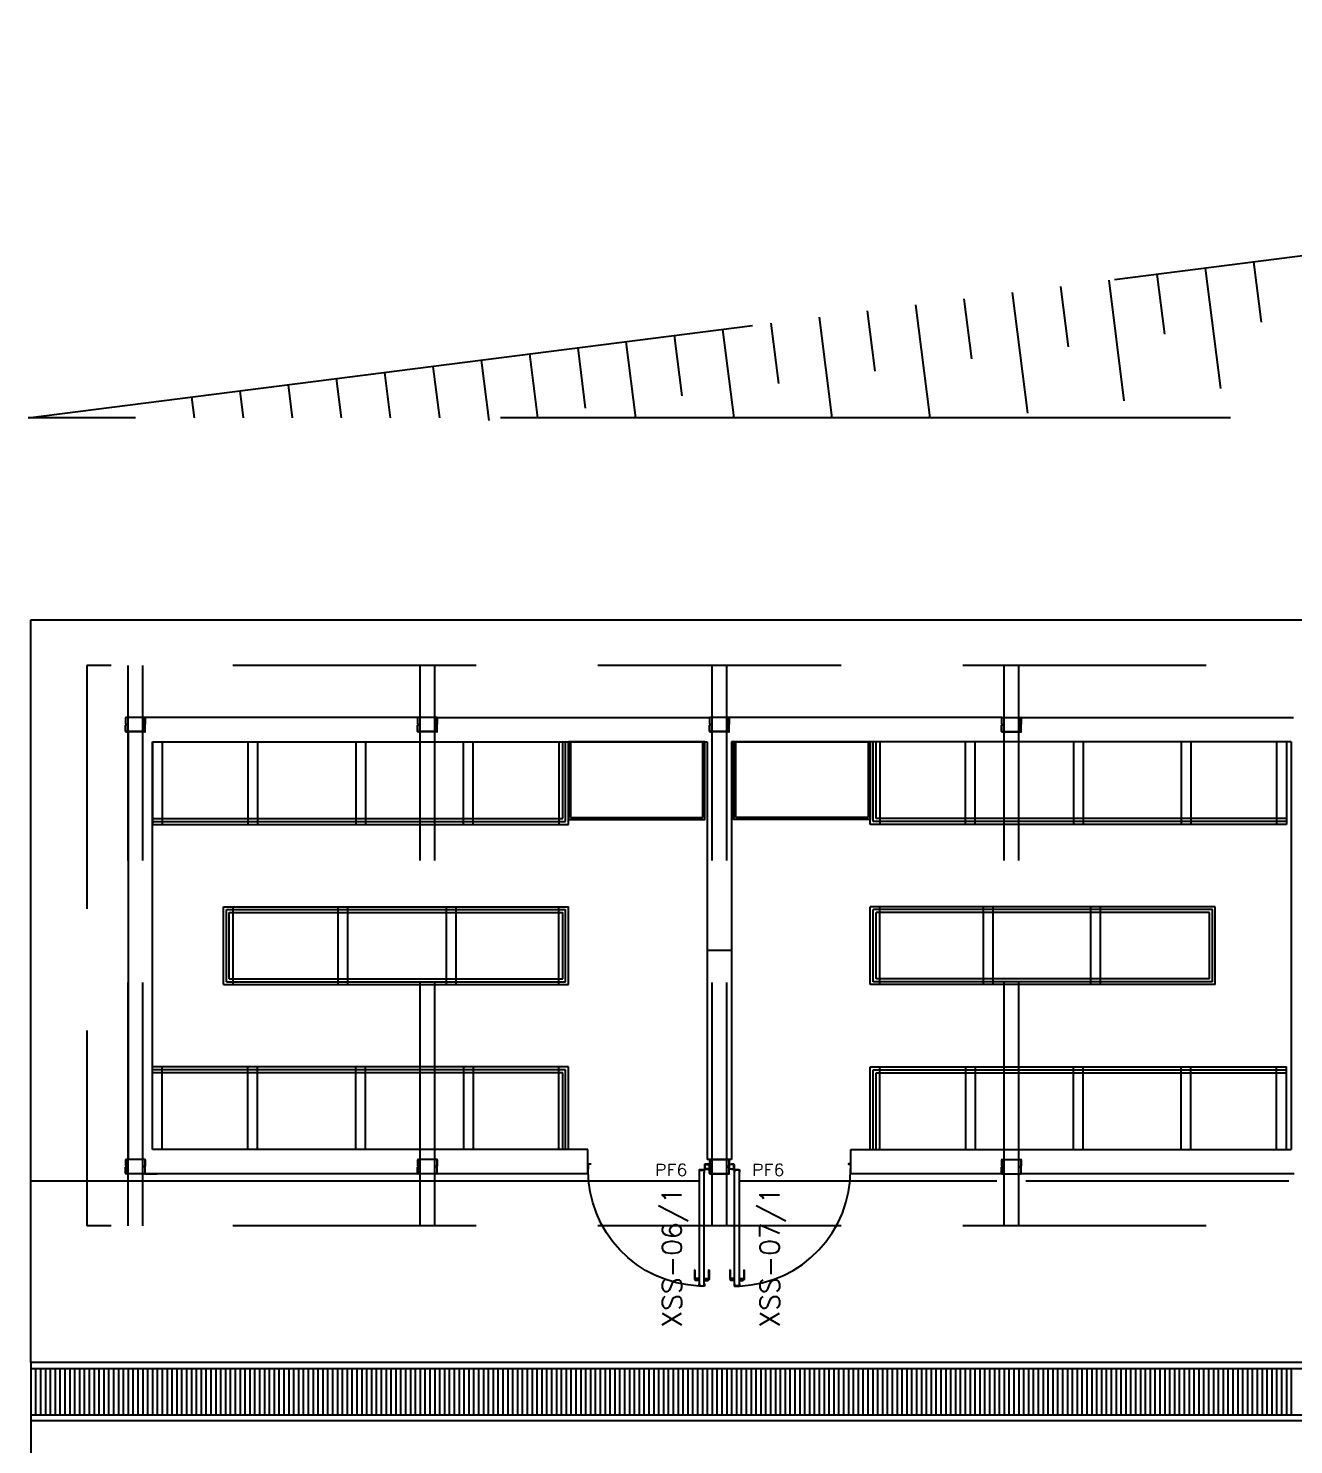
# Model space of a CAD drawing. Header units: millimetres. Extents: x 2046 to 2564, y 885 to 1120.
# Drawn here: x 2179.74 to 2192.74, y 980.52 to 995.07 of the extents above; entities that cross this region are included whole.
import ezdxf

# ---------------------------------------------------------------- set-up
doc = ezdxf.new("R2010")
doc.units = ezdxf.units.MM
doc.header["$LTSCALE"] = 10
doc.linetypes.add('DASHED2', pattern=[0.375, 0.25, -0.125])
doc.linetypes.add('HIDDEN', pattern=[0.375, 0.25, -0.125])
for name, color, linetype in [('AR-ALV', 2, 'Continuous'), ('AR-BANCADAS', 1, 'Continuous'), ('AR-CALÇADA', 1, 'Continuous'), ('AR-PIS', 1, 'Continuous'), ('AR-PISO', 1, 'Continuous'), ('AR-PORTA', 1, 'Continuous'), ('AR-PROJ', 1, 'HIDDEN'), ('BC- VISTA', 1, 'Continuous'), ('DET-ESQ-PROJ', 1, 'DASHED2'), ('DET-PERFIL C-C', 1, 'Continuous'), ('DET-PERFIL CADEIRA-C', 2, 'Continuous'), ('ENDEREÇO', 2, 'Continuous'), ('maçaneta', 1, 'Continuous'), ('mov', 1, 'Continuous'), ('PM-TXT', 2, 'Continuous'), ('porta-c', 1, 'Continuous')]:
    doc.layers.add(name, color=color, linetype=linetype)
doc.styles.add('S12', font='simplex.shx', dxfattribs={"width": 1.1, "height": 0.12})
doc.styles.add('UNB1-100', font='simplex.shx', dxfattribs={"height": 0.2})

# ---------------------------------------------------------------- blocks, each defined once
blk = doc.blocks.new('TALUDE')
at = {"layer": 'AR-PROJ', "ltscale": 3}
for p, q in [((-180.754, 13.924), (-149.318, 17.924)), ((-157.153, 13.924), (-180.754, 13.924))]:
    blk.add_line(p, q, dxfattribs=at)
at = {"layer": 'AR-PROJ'}
for p, q in [((-168.662, 15.462), (-168.505, 14.225)), ((-168.166, 15.525), (-168.088, 14.907)), ((-169.654, 15.336), (-169.497, 14.099)), ((-169.158, 15.399), (-169.08, 14.781)), ((-171.142, 15.147), (-171.064, 14.528)), ((-170.646, 15.21), (-170.489, 13.972)), ((-170.15, 15.273), (-170.072, 14.654)), ((-172.134, 15.021), (-172.056, 14.402)), ((-171.638, 15.084), (-171.491, 13.924)), ((-173.126, 14.894), (-173.048, 14.276)), ((-172.63, 14.957), (-172.499, 13.924)), ((-174.614, 14.705), (-174.515, 13.924)), ((-174.118, 14.768), (-174.04, 14.149)), ((-174.118, 14.768), (-174.04, 14.149)), ((-173.622, 14.831), (-173.507, 13.924)), ((-175.606, 14.579), (-175.523, 13.924)), ((-175.11, 14.642), (-175.032, 14.023)), ((-176.598, 14.452), (-176.531, 13.924)), ((-176.102, 14.516), (-176.024, 13.897)), ((-178.086, 14.263), (-178.043, 13.924)), ((-177.59, 14.326), (-177.539, 13.924)), ((-177.094, 14.389), (-177.035, 13.924)), ((-179.078, 14.137), (-179.051, 13.924)), ((-179.078, 14.137), (-179.051, 13.924)), ((-178.582, 14.2), (-178.547, 13.924))]:
    blk.add_line(p, q, dxfattribs=at)
blk = doc.blocks.new('BCP02')
at = {"layer": 'BC- VISTA'}
for p, q in [((0, -0.02), (0.78, -0.02)), ((0.78, -0.02), (0.78, -1.38)), ((0.78, -1.38), (0, -1.38))]:
    blk.add_line(p, q, dxfattribs=at)
blk.add_lwpolyline([(0.8, 0), (0.8, -1.4), (0, -1.4), (0, 0)], close=True, dxfattribs=at)
blk = doc.blocks.new('PF6-P')
at = {"layer": 'DET-PERFIL C-C'}
for p, q in [((0.052, 0.023), (0.05, 0.023)), ((0.05, 0.023), (0.05, -0.027)), ((0.052, 0.023), (0.052, -0.027)), ((0.104, -0.033), (0.051, -0.033)), ((0.054, -0.031), (0.104, -0.031)), ((0.104, -0.031), (0.104, -0.033))]:
    blk.add_line(p, q, dxfattribs=at)
for points in [[(0.002, 0.025), (0.039, 0.025), (0.039, 0.023), (0.004, 0.023, 0.414214), (0.002, 0.021), (0.002, -0.021, 0.414214), (0.004, -0.023), (0.039, -0.023), (0.039, -0.025), (0.002, -0.025, -0.414214), (0, -0.023), (0, 0.023, -0.414214)], [(0.048, 0.027), (0.025, 0.027), (0.025, 0.025), (0.046, 0.025, -0.414214), (0.048, 0.023), (0.048, -0.023, -0.414214), (0.046, -0.025), (0.025, -0.025), (0.025, -0.027), (0.048, -0.027, 0.414214), (0.05, -0.025), (0.05, 0.025, 0.414214)], [(1.248, 0.025), (1.248, -0.021), (1.25, -0.021), (1.25, 0.027, 0.414214), (1.248, 0.029), (1.225, 0.029), (1.225, 0.027), (1.246, 0.027, -0.414214)], [(0.108, -0.035), (0.108, -0.058), (0.106, -0.058), (0.106, -0.037, 0.414214), (0.104, -0.035), (0.058, -0.035, 0.414214), (0.056, -0.037), (0.056, -0.058), (0.054, -0.058), (0.054, -0.035, -0.414214), (0.056, -0.033), (0.106, -0.033, -0.414214)]]:
    blk.add_lwpolyline(points, format="xyb", close=True, dxfattribs=at)
at = {"layer": 'DET-PERFIL C-C', "color": 1}
blk.add_lwpolyline([(0.108, -1.225), (0.108, -1.202), (0.106, -1.202), (0.106, -1.223, -0.414214), (0.104, -1.225), (0.058, -1.225, -0.414214), (0.056, -1.223), (0.056, -1.202), (0.054, -1.202), (0.054, -1.225, 0.414214), (0.056, -1.227), (0.106, -1.227, 0.414214)], format="xyb", close=True, dxfattribs=at)
at = {"layer": 'DET-PERFIL C-C'}
blk.add_circle((0.051, -0.03), 0.00134, dxfattribs=at)
blk.add_arc((0.051, -0.03), 0.00285, 340.8217, 275.6301, dxfattribs=at)
at = {"layer": 'maçaneta'}
for p, q in [((0.006, -1.06), (0.006, -1.16)), ((0.011, -1.06), (0.006, -1.06)), ((0.011, -1.16), (0.006, -1.16)), ((0.006, -1.16), (0.016, -1.17)), ((0.011, -1.06), (0.011, -1.16)), ((0.056, -1.15), (0.011, -1.15)), ((0.106, -1.15), (0.151, -1.15)), ((0.156, -1.16), (0.146, -1.17)), ((0.151, -1.06), (0.151, -1.16)), ((0.151, -1.06), (0.156, -1.06)), ((0.151, -1.16), (0.156, -1.16)), ((0.156, -1.06), (0.156, -1.16)), ((0.056, -1.17), (0.016, -1.17)), ((0.106, -1.17), (0.146, -1.17))]:
    blk.add_line(p, q, dxfattribs=at)
at = {"layer": 'mov'}
blk.add_arc((0.058, -0.037), 1.19, 272.3162, 0.7471, dxfattribs=at)
at = {"layer": 'porta-c'}
for p, q in [((0.056, -1.223), (0.056, -0.058)), ((0.106, -1.223), (0.106, -0.058))]:
    blk.add_line(p, q, dxfattribs=at)
at = {"layer": 'PM-TXT', "style": 'S12', "width": 1.1}
blk.add_attdef('PF', (0.235, -0.093), '', height=0.12, dxfattribs=at)
at = {"layer": 'PM-TXT', "style": 'S12', "width": 1.1, "flags": 1}
for tag, p in [('LARGURA', (0.235, -0.293)), ('ALVENARIA', (0.235, -0.493)), ('VISOR', (0.235, -0.693)), ('FERRAGEM', (0.235, -0.893))]:
    blk.add_attdef(tag, p, '', height=0.12, dxfattribs=at)

msp = doc.modelspace()

# ---------------------------------------------------------------- linework, layer by layer
at = {"layer": 'AR-ALV'}
for p, q in [((2183.736, 987.992), (2180.936, 987.992)), ((2183.936, 987.992), (2186.736, 987.992)), ((2189.736, 987.992), (2186.936, 987.992)), ((2189.936, 987.992), (2192.736, 987.992)), ((2180.761, 987.842), (2180.761, 983.452)), ((2181.011, 987.742), (2186.711, 987.742)), ((2181.011, 983.552), (2181.011, 987.742)), ((2186.711, 987.742), (2186.711, 983.452)), ((2192.711, 987.742), (2186.961, 987.742)), ((2186.961, 987.742), (2186.961, 983.452)), ((2192.711, 987.742), (2192.711, 983.552)), ((2185.486, 983.552), (2181.011, 983.552)), ((2185.486, 983.302), (2185.486, 983.552)), ((2188.186, 983.552), (2192.711, 983.552)), ((2188.186, 983.302), (2188.186, 983.552)), ((2186.741, 983.452), (2186.711, 983.452)), ((2186.961, 983.452), (2186.932, 983.452)), ((2185.486, 983.302), (2180.932, 983.302)), ((2180.932, 983.302), (2181.061, 983.302)), ((2189.741, 983.302), (2188.186, 983.302)), ((2192.741, 983.302), (2189.932, 983.302))]:
    msp.add_line(p, q, dxfattribs=at)
at = {"layer": 'AR-BANCADAS'}
for p, q in [((2185.226, 986.952), (2185.226, 987.742)), ((2185.256, 986.922), (2185.256, 987.742)), ((2185.286, 986.892), (2185.286, 987.742)), ((2188.386, 986.892), (2188.386, 987.742)), ((2188.416, 986.922), (2188.416, 987.742)), ((2188.446, 986.952), (2188.446, 987.742)), ((2181.011, 986.952), (2185.226, 986.952)), ((2181.011, 986.922), (2185.256, 986.922)), ((2181.011, 986.892), (2185.286, 986.892)), ((2192.661, 986.892), (2188.386, 986.892)), ((2192.661, 986.922), (2188.416, 986.922)), ((2192.661, 986.952), (2188.446, 986.952)), ((2181.741, 986.047), (2185.286, 986.047)), ((2181.741, 985.247), (2181.741, 986.047)), ((2185.286, 985.247), (2185.286, 986.047)), ((2191.931, 986.047), (2188.386, 986.047)), ((2188.386, 985.247), (2188.386, 986.047)), ((2191.931, 985.247), (2191.931, 986.047)), ((2181.771, 986.017), (2185.256, 986.017)), ((2181.771, 985.277), (2181.771, 986.017)), ((2181.801, 985.987), (2185.226, 985.987)), ((2181.801, 985.307), (2181.801, 985.987)), ((2185.226, 985.307), (2185.226, 985.987)), ((2185.256, 985.277), (2185.256, 986.017)), ((2191.901, 986.017), (2188.416, 986.017)), ((2188.416, 985.277), (2188.416, 986.017)), ((2191.871, 985.987), (2188.446, 985.987)), ((2188.446, 985.307), (2188.446, 985.987)), ((2191.871, 985.307), (2191.871, 985.987)), ((2191.901, 985.277), (2191.901, 986.017)), ((2181.801, 985.307), (2185.226, 985.307)), ((2191.871, 985.307), (2188.446, 985.307)), ((2181.741, 985.247), (2185.286, 985.247)), ((2181.771, 985.277), (2185.256, 985.277)), ((2191.931, 985.247), (2188.386, 985.247)), ((2191.901, 985.277), (2188.416, 985.277)), ((2185.286, 984.402), (2181.011, 984.402)), ((2185.256, 984.372), (2181.011, 984.372)), ((2185.226, 984.342), (2181.011, 984.342)), ((2185.226, 983.552), (2185.226, 984.342)), ((2185.256, 983.552), (2185.256, 984.372)), ((2185.286, 983.552), (2185.286, 984.402)), ((2188.386, 984.402), (2192.661, 984.402)), ((2188.386, 983.552), (2188.386, 984.402)), ((2188.416, 984.372), (2192.661, 984.372)), ((2188.416, 983.552), (2188.416, 984.372)), ((2188.446, 984.342), (2192.661, 984.342)), ((2188.446, 983.552), (2188.446, 984.342))]:
    msp.add_line(p, q, dxfattribs=at)
at = {"layer": 'AR-CALÇADA'}
msp.add_line((2179.761, 981.162), (2179.761, 976.493), dxfattribs=at)
at = {"layer": 'AR-PIS', "linetype": 'Continuous'}
for p, q in [((2179.811, 981.305), (2179.811, 980.829)), ((2179.861, 981.305), (2179.861, 980.829)), ((2179.911, 981.305), (2179.911, 980.829)), ((2179.961, 981.305), (2179.961, 980.829)), ((2180.011, 981.305), (2180.011, 980.829)), ((2180.061, 981.305), (2180.061, 980.829)), ((2180.111, 981.305), (2180.111, 980.829)), ((2180.161, 981.305), (2180.161, 980.829)), ((2180.211, 981.305), (2180.211, 980.829)), ((2180.261, 981.305), (2180.261, 980.829)), ((2180.311, 981.305), (2180.311, 980.829)), ((2180.361, 981.305), (2180.361, 980.829)), ((2180.411, 981.305), (2180.411, 980.829)), ((2180.461, 981.305), (2180.461, 980.829)), ((2180.511, 981.305), (2180.511, 980.829)), ((2180.561, 981.305), (2180.561, 980.829)), ((2180.611, 981.305), (2180.611, 980.829)), ((2180.661, 981.305), (2180.661, 980.829)), ((2180.711, 981.305), (2180.711, 980.829)), ((2180.761, 981.305), (2180.761, 980.829)), ((2180.811, 981.305), (2180.811, 980.829)), ((2180.861, 981.305), (2180.861, 980.829)), ((2180.911, 981.305), (2180.911, 980.829)), ((2180.961, 981.305), (2180.961, 980.829)), ((2181.011, 981.305), (2181.011, 980.829)), ((2181.061, 981.305), (2181.061, 980.829)), ((2181.111, 981.305), (2181.111, 980.829)), ((2181.161, 981.305), (2181.161, 980.829)), ((2181.211, 981.305), (2181.211, 980.829)), ((2181.261, 981.305), (2181.261, 980.829)), ((2181.311, 981.305), (2181.311, 980.829)), ((2181.361, 981.305), (2181.361, 980.829)), ((2181.411, 981.305), (2181.411, 980.829)), ((2181.461, 981.305), (2181.461, 980.829)), ((2181.511, 981.305), (2181.511, 980.829)), ((2181.561, 981.305), (2181.561, 980.829)), ((2181.611, 981.305), (2181.611, 980.829)), ((2181.661, 981.305), (2181.661, 980.829)), ((2181.711, 981.305), (2181.711, 980.829)), ((2181.761, 981.305), (2181.761, 980.829)), ((2181.811, 981.305), (2181.811, 980.829)), ((2181.861, 981.305), (2181.861, 980.829)), ((2181.911, 981.305), (2181.911, 980.829)), ((2181.961, 981.305), (2181.961, 980.829)), ((2182.011, 981.305), (2182.011, 980.829)), ((2182.061, 981.305), (2182.061, 980.829)), ((2182.111, 981.305), (2182.111, 980.829)), ((2182.161, 981.305), (2182.161, 980.829)), ((2182.211, 981.305), (2182.211, 980.829)), ((2182.261, 981.305), (2182.261, 980.829)), ((2182.311, 981.305), (2182.311, 980.829)), ((2182.311, 981.305), (2182.311, 980.829)), ((2182.361, 981.305), (2182.361, 980.829)), ((2182.411, 981.305), (2182.411, 980.829)), ((2182.461, 981.305), (2182.461, 980.829)), ((2182.511, 981.305), (2182.511, 980.829)), ((2182.561, 981.305), (2182.561, 980.829)), ((2182.611, 981.305), (2182.611, 980.829)), ((2182.661, 981.305), (2182.661, 980.829)), ((2182.711, 981.305), (2182.711, 980.829)), ((2182.761, 981.305), (2182.761, 980.829)), ((2182.811, 981.305), (2182.811, 980.829)), ((2182.861, 981.305), (2182.861, 980.829)), ((2182.911, 981.305), (2182.911, 980.829)), ((2182.961, 981.305), (2182.961, 980.829)), ((2183.011, 981.305), (2183.011, 980.829)), ((2183.061, 981.305), (2183.061, 980.829)), ((2183.111, 981.305), (2183.111, 980.829)), ((2183.161, 981.305), (2183.161, 980.829)), ((2183.211, 981.305), (2183.211, 980.829)), ((2183.261, 981.305), (2183.261, 980.829)), ((2183.311, 981.305), (2183.311, 980.829)), ((2183.361, 981.305), (2183.361, 980.829)), ((2183.411, 981.305), (2183.411, 980.829)), ((2183.461, 981.305), (2183.461, 980.829)), ((2183.511, 981.305), (2183.511, 980.829)), ((2183.561, 981.305), (2183.561, 980.829)), ((2183.611, 981.305), (2183.611, 980.829)), ((2183.661, 981.305), (2183.661, 980.829)), ((2183.711, 981.305), (2183.711, 980.829)), ((2183.761, 981.305), (2183.761, 980.829)), ((2183.811, 981.305), (2183.811, 980.829)), ((2183.861, 981.305), (2183.861, 980.829)), ((2183.911, 981.305), (2183.911, 980.829)), ((2183.961, 981.305), (2183.961, 980.829)), ((2184.011, 981.305), (2184.011, 980.829)), ((2184.061, 981.305), (2184.061, 980.829)), ((2184.111, 981.305), (2184.111, 980.829)), ((2184.161, 981.305), (2184.161, 980.829)), ((2184.211, 981.305), (2184.211, 980.829)), ((2184.261, 981.305), (2184.261, 980.829)), ((2184.311, 981.305), (2184.311, 980.829)), ((2184.361, 981.305), (2184.361, 980.829)), ((2184.411, 981.305), (2184.411, 980.829)), ((2184.461, 981.305), (2184.461, 980.829)), ((2184.511, 981.305), (2184.511, 980.829)), ((2184.561, 981.305), (2184.561, 980.829)), ((2184.611, 981.305), (2184.611, 980.829)), ((2184.661, 981.305), (2184.661, 980.829)), ((2184.711, 981.305), (2184.711, 980.829)), ((2184.761, 981.305), (2184.761, 980.829)), ((2184.811, 981.305), (2184.811, 980.829)), ((2184.861, 981.305), (2184.861, 980.829)), ((2184.911, 981.305), (2184.911, 980.829)), ((2184.961, 981.305), (2184.961, 980.829)), ((2185.011, 981.305), (2185.011, 980.829)), ((2185.061, 981.305), (2185.061, 980.829)), ((2185.111, 981.305), (2185.111, 980.829)), ((2185.161, 981.305), (2185.161, 980.829)), ((2185.211, 981.305), (2185.211, 980.829)), ((2185.261, 981.305), (2185.261, 980.829)), ((2185.311, 981.305), (2185.311, 980.829)), ((2185.361, 981.305), (2185.361, 980.829)), ((2185.411, 981.305), (2185.411, 980.829)), ((2185.461, 981.305), (2185.461, 980.829)), ((2185.511, 981.305), (2185.511, 980.829)), ((2185.561, 981.305), (2185.561, 980.829)), ((2185.611, 981.305), (2185.611, 980.829)), ((2185.661, 981.305), (2185.661, 980.829)), ((2185.711, 981.305), (2185.711, 980.829)), ((2185.761, 981.305), (2185.761, 980.829)), ((2185.811, 981.305), (2185.811, 980.829)), ((2185.861, 981.305), (2185.861, 980.829)), ((2185.911, 981.305), (2185.911, 980.829)), ((2185.961, 981.305), (2185.961, 980.829)), ((2186.011, 981.305), (2186.011, 980.829)), ((2186.061, 981.305), (2186.061, 980.829)), ((2186.111, 981.305), (2186.111, 980.829)), ((2186.161, 981.305), (2186.161, 980.829)), ((2186.211, 981.305), (2186.211, 980.829)), ((2186.261, 981.305), (2186.261, 980.829)), ((2186.311, 981.305), (2186.311, 980.829)), ((2186.361, 981.305), (2186.361, 980.829)), ((2186.411, 981.305), (2186.411, 980.829)), ((2186.461, 981.305), (2186.461, 980.829)), ((2186.511, 981.305), (2186.511, 980.829)), ((2186.561, 981.305), (2186.561, 980.829)), ((2186.611, 981.305), (2186.611, 980.829)), ((2186.661, 981.305), (2186.661, 980.829)), ((2186.711, 981.305), (2186.711, 980.829)), ((2186.761, 981.305), (2186.761, 980.829)), ((2186.811, 981.305), (2186.811, 980.829)), ((2186.861, 981.305), (2186.861, 980.829)), ((2186.911, 981.305), (2186.911, 980.829)), ((2186.961, 981.305), (2186.961, 980.829)), ((2187.011, 981.305), (2187.011, 980.829)), ((2187.061, 981.305), (2187.061, 980.829)), ((2187.111, 981.305), (2187.111, 980.829)), ((2187.161, 981.305), (2187.161, 980.829)), ((2187.211, 981.305), (2187.211, 980.829)), ((2187.261, 981.305), (2187.261, 980.829)), ((2187.311, 981.305), (2187.311, 980.829)), ((2187.361, 981.305), (2187.361, 980.829)), ((2187.411, 981.305), (2187.411, 980.829)), ((2187.461, 981.305), (2187.461, 980.829)), ((2187.511, 981.305), (2187.511, 980.829)), ((2187.561, 981.305), (2187.561, 980.829)), ((2187.611, 981.305), (2187.611, 980.829)), ((2187.661, 981.305), (2187.661, 980.829)), ((2187.711, 981.305), (2187.711, 980.829)), ((2187.761, 981.305), (2187.761, 980.829)), ((2187.811, 981.305), (2187.811, 980.829)), ((2187.861, 981.305), (2187.861, 980.829)), ((2187.911, 981.305), (2187.911, 980.829)), ((2187.961, 981.305), (2187.961, 980.829)), ((2188.011, 981.305), (2188.011, 980.829)), ((2188.061, 981.305), (2188.061, 980.829)), ((2188.111, 981.305), (2188.111, 980.829)), ((2188.161, 981.305), (2188.161, 980.829)), ((2188.211, 981.305), (2188.211, 980.829)), ((2188.261, 981.305), (2188.261, 980.829)), ((2188.311, 981.305), (2188.311, 980.829)), ((2188.361, 981.305), (2188.361, 980.829)), ((2188.411, 981.305), (2188.411, 980.829)), ((2188.461, 981.305), (2188.461, 980.829)), ((2188.511, 981.305), (2188.511, 980.829)), ((2188.561, 981.305), (2188.561, 980.829)), ((2188.611, 981.305), (2188.611, 980.829)), ((2188.661, 981.305), (2188.661, 980.829)), ((2188.711, 981.305), (2188.711, 980.829)), ((2188.761, 981.305), (2188.761, 980.829)), ((2188.811, 981.305), (2188.811, 980.829)), ((2188.861, 981.305), (2188.861, 980.829)), ((2188.911, 981.305), (2188.911, 980.829)), ((2188.961, 981.305), (2188.961, 980.829)), ((2189.011, 981.305), (2189.011, 980.829)), ((2189.061, 981.305), (2189.061, 980.829)), ((2189.111, 981.305), (2189.111, 980.829)), ((2189.161, 981.305), (2189.161, 980.829)), ((2189.211, 981.305), (2189.211, 980.829)), ((2189.261, 981.305), (2189.261, 980.829)), ((2189.311, 981.305), (2189.311, 980.829)), ((2189.361, 981.305), (2189.361, 980.829)), ((2189.411, 981.305), (2189.411, 980.829)), ((2189.461, 981.305), (2189.461, 980.829)), ((2189.511, 981.305), (2189.511, 980.829)), ((2189.561, 981.305), (2189.561, 980.829)), ((2189.611, 981.305), (2189.611, 980.829)), ((2189.661, 981.305), (2189.661, 980.829)), ((2189.711, 981.305), (2189.711, 980.829)), ((2189.761, 981.305), (2189.761, 980.829)), ((2189.811, 981.305), (2189.811, 980.829)), ((2189.861, 981.305), (2189.861, 980.829)), ((2189.911, 981.305), (2189.911, 980.829)), ((2189.961, 981.305), (2189.961, 980.829)), ((2190.011, 981.305), (2190.011, 980.829)), ((2190.061, 981.305), (2190.061, 980.829)), ((2190.111, 981.305), (2190.111, 980.829)), ((2190.161, 981.305), (2190.161, 980.829)), ((2190.211, 981.305), (2190.211, 980.829)), ((2190.261, 981.305), (2190.261, 980.829)), ((2190.311, 981.305), (2190.311, 980.829)), ((2190.361, 981.305), (2190.361, 980.829)), ((2190.411, 981.305), (2190.411, 980.829)), ((2190.461, 981.305), (2190.461, 980.829)), ((2190.511, 981.305), (2190.511, 980.829)), ((2190.561, 981.305), (2190.561, 980.829)), ((2190.611, 981.305), (2190.611, 980.829)), ((2190.661, 981.305), (2190.661, 980.829)), ((2190.711, 981.305), (2190.711, 980.829)), ((2190.761, 981.305), (2190.761, 980.829)), ((2190.811, 981.305), (2190.811, 980.829)), ((2190.861, 981.305), (2190.861, 980.829)), ((2190.911, 981.305), (2190.911, 980.829)), ((2190.961, 981.305), (2190.961, 980.829)), ((2191.011, 981.305), (2191.011, 980.829)), ((2191.061, 981.305), (2191.061, 980.829)), ((2191.111, 981.305), (2191.111, 980.829)), ((2191.161, 981.305), (2191.161, 980.829)), ((2191.211, 981.305), (2191.211, 980.829)), ((2191.261, 981.305), (2191.261, 980.829)), ((2191.311, 981.305), (2191.311, 980.829)), ((2191.361, 981.305), (2191.361, 980.829)), ((2191.411, 981.305), (2191.411, 980.829)), ((2191.461, 981.305), (2191.461, 980.829)), ((2191.511, 981.305), (2191.511, 980.829)), ((2191.561, 981.305), (2191.561, 980.829)), ((2191.611, 981.305), (2191.611, 980.829)), ((2191.661, 981.305), (2191.661, 980.829)), ((2191.711, 981.305), (2191.711, 980.829)), ((2191.761, 981.305), (2191.761, 980.829)), ((2191.811, 981.305), (2191.811, 980.829)), ((2191.861, 981.305), (2191.861, 980.829)), ((2191.911, 981.305), (2191.911, 980.829)), ((2191.961, 981.305), (2191.961, 980.829)), ((2192.011, 981.305), (2192.011, 980.829)), ((2192.061, 981.305), (2192.061, 980.829)), ((2192.111, 981.305), (2192.111, 980.829)), ((2192.161, 981.305), (2192.161, 980.829)), ((2192.211, 981.305), (2192.211, 980.829)), ((2192.261, 981.305), (2192.261, 980.829)), ((2192.311, 981.305), (2192.311, 980.829)), ((2192.361, 981.305), (2192.361, 980.829)), ((2192.411, 981.305), (2192.411, 980.829)), ((2192.461, 981.305), (2192.461, 980.829)), ((2192.511, 981.305), (2192.511, 980.829)), ((2192.561, 981.305), (2192.561, 980.829)), ((2192.611, 981.305), (2192.611, 980.829)), ((2192.661, 981.305), (2192.661, 980.829)), ((2192.711, 981.305), (2192.711, 980.829))]:
    msp.add_line(p, q, dxfattribs=at)
at = {"layer": 'AR-PISO', "linetype": 'Continuous'}
for p, q in [((2179.761, 981.367), (2179.761, 988.992)), ((2179.761, 988.992), (2199.911, 988.992)), ((2186.63, 983.227), (2179.761, 983.227)), ((2186.686, 983.227), (2186.68, 983.227)), ((2186.992, 983.227), (2186.986, 983.227)), ((2189.686, 983.227), (2187.042, 983.227)), ((2192.686, 983.227), (2189.986, 983.227)), ((2199.911, 981.367), (2179.761, 981.367)), ((2179.761, 981.367), (2179.761, 981.305)), ((2179.761, 981.305), (2199.911, 981.305)), ((2179.761, 981.305), (2179.761, 980.829)), ((2179.761, 981.305), (2179.761, 980.829)), ((2179.761, 980.829), (2199.911, 980.829)), ((2179.761, 980.829), (2179.761, 980.767)), ((2199.911, 980.767), (2179.761, 980.767))]:
    msp.add_line(p, q, dxfattribs=at)
at = {"layer": 'AR-PORTA'}
msp.add_line((2186.961, 985.597), (2186.711, 985.597), dxfattribs=at)
at = {"layer": 'DET-ESQ-PROJ'}
for p, q in [((2199.336, 988.525), (2180.336, 988.525)), ((2180.336, 988.525), (2180.336, 982.77)), ((2180.761, 982.77), (2180.761, 988.525)), ((2180.911, 982.77), (2180.911, 988.525)), ((2183.761, 982.77), (2183.761, 988.525)), ((2183.911, 982.77), (2183.911, 988.525)), ((2186.761, 982.77), (2186.761, 988.525)), ((2186.911, 982.77), (2186.911, 988.525)), ((2189.761, 982.77), (2189.761, 988.525)), ((2189.911, 982.77), (2189.911, 988.525)), ((2181.011, 987.742), (2181.011, 986.892)), ((2181.111, 987.742), (2181.111, 986.892)), ((2181.991, 987.742), (2181.991, 986.892)), ((2182.091, 987.742), (2182.091, 986.892)), ((2183.1, 987.742), (2183.1, 986.892)), ((2183.2, 987.742), (2183.2, 986.892)), ((2184.208, 986.892), (2184.208, 987.742)), ((2184.308, 986.892), (2184.308, 987.742)), ((2185.186, 987.742), (2185.186, 986.892)), ((2188.486, 987.742), (2188.486, 986.892)), ((2189.365, 986.892), (2189.365, 987.742)), ((2189.465, 986.892), (2189.465, 987.742)), ((2190.473, 987.742), (2190.473, 986.892)), ((2190.573, 987.742), (2190.573, 986.892)), ((2191.581, 987.742), (2191.581, 986.892)), ((2191.681, 987.742), (2191.681, 986.892)), ((2192.561, 987.742), (2192.561, 986.892)), ((2192.661, 987.742), (2192.661, 986.892)), ((2181.841, 985.247), (2181.841, 986.047)), ((2182.92, 985.247), (2182.92, 986.047)), ((2183.02, 985.247), (2183.02, 986.047)), ((2184.028, 986.047), (2184.028, 985.247)), ((2184.128, 986.047), (2184.128, 985.247)), ((2185.186, 985.247), (2185.186, 986.047)), ((2188.486, 985.247), (2188.486, 986.047)), ((2189.545, 986.047), (2189.545, 985.247)), ((2189.645, 986.047), (2189.645, 985.247)), ((2190.653, 985.247), (2190.653, 986.047)), ((2190.753, 985.247), (2190.753, 986.047)), ((2181.011, 983.552), (2181.011, 984.402)), ((2181.111, 983.552), (2181.111, 984.402)), ((2181.991, 983.552), (2181.991, 984.402)), ((2182.091, 983.552), (2182.091, 984.402)), ((2183.1, 983.552), (2183.1, 984.402)), ((2183.2, 983.552), (2183.2, 984.402)), ((2184.208, 984.402), (2184.208, 983.552)), ((2184.308, 984.402), (2184.308, 983.552)), ((2185.186, 983.552), (2185.186, 984.402)), ((2188.486, 983.552), (2188.486, 984.402)), ((2189.365, 984.402), (2189.365, 983.552)), ((2189.465, 984.402), (2189.465, 983.552)), ((2190.473, 983.552), (2190.473, 984.402)), ((2190.573, 983.552), (2190.573, 984.402)), ((2191.581, 983.552), (2191.581, 984.402)), ((2191.681, 983.552), (2191.681, 984.402)), ((2192.561, 983.552), (2192.561, 984.402)), ((2192.661, 983.552), (2192.661, 984.402)), ((2199.336, 982.77), (2180.336, 982.77))]:
    msp.add_line(p, q, dxfattribs=at)
at = {"layer": 'DET-PERFIL CADEIRA-C'}
for p, q in [((2180.736, 987.988), (2180.736, 987.922)), ((2180.736, 987.988), (2180.736, 987.922)), ((2180.736, 987.847), (2180.736, 987.913)), ((2180.736, 987.847), (2180.736, 987.913)), ((2180.739, 987.922), (2180.739, 987.987)), ((2180.739, 987.922), (2180.739, 987.987)), ((2180.739, 987.847), (2180.739, 987.912)), ((2180.739, 987.847), (2180.739, 987.912)), ((2180.932, 987.992), (2180.741, 987.992)), ((2180.932, 987.992), (2180.741, 987.992)), ((2180.931, 987.99), (2180.741, 987.99)), ((2180.931, 987.99), (2180.741, 987.99)), ((2180.756, 987.92), (2180.741, 987.92)), ((2180.756, 987.92), (2180.741, 987.92)), ((2180.756, 987.917), (2180.741, 987.917)), ((2180.756, 987.917), (2180.741, 987.917)), ((2180.756, 987.915), (2180.741, 987.915)), ((2180.756, 987.915), (2180.741, 987.915)), ((2180.756, 987.915), (2180.756, 987.92)), ((2180.756, 987.915), (2180.756, 987.92)), ((2180.931, 987.92), (2180.916, 987.92)), ((2180.916, 987.915), (2180.916, 987.92)), ((2180.931, 987.92), (2180.916, 987.92)), ((2180.916, 987.915), (2180.916, 987.92)), ((2180.932, 987.917), (2180.916, 987.917)), ((2180.932, 987.917), (2180.916, 987.917)), ((2180.931, 987.915), (2180.916, 987.915)), ((2180.931, 987.915), (2180.916, 987.915)), ((2180.934, 987.922), (2180.934, 987.987)), ((2180.934, 987.922), (2180.934, 987.987)), ((2180.934, 987.847), (2180.934, 987.912)), ((2180.934, 987.847), (2180.934, 987.912)), ((2180.936, 987.988), (2180.936, 987.922)), ((2180.936, 987.988), (2180.936, 987.922)), ((2180.936, 987.847), (2180.936, 987.913)), ((2180.936, 987.847), (2180.936, 987.913)), ((2183.736, 987.988), (2183.736, 987.922)), ((2183.736, 987.988), (2183.736, 987.922)), ((2183.736, 987.847), (2183.736, 987.913)), ((2183.736, 987.847), (2183.736, 987.913)), ((2183.739, 987.922), (2183.739, 987.987)), ((2183.739, 987.922), (2183.739, 987.987)), ((2183.739, 987.847), (2183.739, 987.912)), ((2183.739, 987.847), (2183.739, 987.912)), ((2183.932, 987.992), (2183.741, 987.992)), ((2183.932, 987.992), (2183.741, 987.992)), ((2183.931, 987.99), (2183.741, 987.99)), ((2183.931, 987.99), (2183.741, 987.99)), ((2183.756, 987.92), (2183.741, 987.92)), ((2183.756, 987.92), (2183.741, 987.92)), ((2183.756, 987.917), (2183.741, 987.917)), ((2183.756, 987.917), (2183.741, 987.917)), ((2183.756, 987.915), (2183.741, 987.915)), ((2183.756, 987.915), (2183.741, 987.915)), ((2183.756, 987.915), (2183.756, 987.92)), ((2183.756, 987.915), (2183.756, 987.92)), ((2183.931, 987.92), (2183.916, 987.92)), ((2183.916, 987.915), (2183.916, 987.92)), ((2183.931, 987.92), (2183.916, 987.92)), ((2183.916, 987.915), (2183.916, 987.92)), ((2183.932, 987.917), (2183.916, 987.917)), ((2183.932, 987.917), (2183.916, 987.917)), ((2183.931, 987.915), (2183.916, 987.915)), ((2183.931, 987.915), (2183.916, 987.915)), ((2183.934, 987.922), (2183.934, 987.987)), ((2183.934, 987.922), (2183.934, 987.987)), ((2183.934, 987.847), (2183.934, 987.912)), ((2183.934, 987.847), (2183.934, 987.912)), ((2183.936, 987.988), (2183.936, 987.922)), ((2183.936, 987.988), (2183.936, 987.922)), ((2183.936, 987.847), (2183.936, 987.913)), ((2183.936, 987.847), (2183.936, 987.913)), ((2186.736, 987.988), (2186.736, 987.922)), ((2186.736, 987.847), (2186.736, 987.913)), ((2186.739, 987.922), (2186.739, 987.987)), ((2186.739, 987.847), (2186.739, 987.912)), ((2186.932, 987.992), (2186.741, 987.992)), ((2186.931, 987.99), (2186.741, 987.99)), ((2186.756, 987.92), (2186.741, 987.92)), ((2186.756, 987.917), (2186.741, 987.917)), ((2186.756, 987.915), (2186.741, 987.915)), ((2186.756, 987.915), (2186.756, 987.92)), ((2186.931, 987.92), (2186.916, 987.92)), ((2186.916, 987.915), (2186.916, 987.92)), ((2186.932, 987.917), (2186.916, 987.917)), ((2186.931, 987.915), (2186.916, 987.915)), ((2186.934, 987.922), (2186.934, 987.987)), ((2186.934, 987.847), (2186.934, 987.912)), ((2186.936, 987.988), (2186.936, 987.922)), ((2186.936, 987.847), (2186.936, 987.913)), ((2189.736, 987.988), (2189.736, 987.922)), ((2189.736, 987.988), (2189.736, 987.922)), ((2189.736, 987.847), (2189.736, 987.913)), ((2189.736, 987.847), (2189.736, 987.913)), ((2189.739, 987.922), (2189.739, 987.987)), ((2189.739, 987.922), (2189.739, 987.987)), ((2189.739, 987.847), (2189.739, 987.912)), ((2189.739, 987.847), (2189.739, 987.912)), ((2189.741, 987.992), (2189.932, 987.992)), ((2189.741, 987.992), (2189.932, 987.992)), ((2189.741, 987.99), (2189.931, 987.99)), ((2189.741, 987.99), (2189.931, 987.99)), ((2189.741, 987.92), (2189.756, 987.92)), ((2189.741, 987.92), (2189.756, 987.92)), ((2189.741, 987.917), (2189.756, 987.917)), ((2189.741, 987.917), (2189.756, 987.917)), ((2189.741, 987.915), (2189.756, 987.915)), ((2189.741, 987.915), (2189.756, 987.915)), ((2189.756, 987.915), (2189.756, 987.92)), ((2189.756, 987.915), (2189.756, 987.92)), ((2189.916, 987.915), (2189.916, 987.92)), ((2189.916, 987.92), (2189.931, 987.92)), ((2189.916, 987.915), (2189.916, 987.92)), ((2189.916, 987.92), (2189.931, 987.92)), ((2189.916, 987.917), (2189.932, 987.917)), ((2189.916, 987.917), (2189.932, 987.917)), ((2189.916, 987.915), (2189.931, 987.915)), ((2189.916, 987.915), (2189.931, 987.915)), ((2189.934, 987.922), (2189.934, 987.987)), ((2189.934, 987.922), (2189.934, 987.987)), ((2189.934, 987.847), (2189.934, 987.912)), ((2189.934, 987.847), (2189.934, 987.912)), ((2189.936, 987.988), (2189.936, 987.922)), ((2189.936, 987.988), (2189.936, 987.922)), ((2189.936, 987.847), (2189.936, 987.913)), ((2189.936, 987.847), (2189.936, 987.913)), ((2180.931, 987.845), (2180.741, 987.845)), ((2180.931, 987.845), (2180.741, 987.845)), ((2180.932, 987.842), (2180.741, 987.842)), ((2180.932, 987.842), (2180.741, 987.842)), ((2183.931, 987.845), (2183.741, 987.845)), ((2183.931, 987.845), (2183.741, 987.845)), ((2183.932, 987.842), (2183.741, 987.842)), ((2183.932, 987.842), (2183.741, 987.842)), ((2186.931, 987.845), (2186.741, 987.845)), ((2186.932, 987.842), (2186.741, 987.842)), ((2189.741, 987.845), (2189.931, 987.845)), ((2189.741, 987.845), (2189.931, 987.845)), ((2189.741, 987.842), (2189.932, 987.842)), ((2189.741, 987.842), (2189.932, 987.842)), ((2180.736, 983.448), (2180.736, 983.382)), ((2180.739, 983.447), (2180.739, 983.382)), ((2180.932, 983.452), (2180.741, 983.452)), ((2180.931, 983.45), (2180.741, 983.45)), ((2180.934, 983.447), (2180.934, 983.382)), ((2180.936, 983.448), (2180.936, 983.382)), ((2183.736, 983.448), (2183.736, 983.382)), ((2183.739, 983.447), (2183.739, 983.382)), ((2183.932, 983.452), (2183.741, 983.452)), ((2183.931, 983.45), (2183.741, 983.45)), ((2183.934, 983.447), (2183.934, 983.382)), ((2183.936, 983.448), (2183.936, 983.382)), ((2186.736, 983.448), (2186.736, 983.382)), ((2186.736, 983.448), (2186.736, 983.382)), ((2186.736, 983.448), (2186.736, 983.382)), ((2186.739, 983.447), (2186.739, 983.382)), ((2186.739, 983.447), (2186.739, 983.382)), ((2186.739, 983.447), (2186.739, 983.382)), ((2186.741, 983.452), (2186.932, 983.452)), ((2186.932, 983.452), (2186.741, 983.452)), ((2186.932, 983.452), (2186.741, 983.452)), ((2186.741, 983.45), (2186.931, 983.45)), ((2186.931, 983.45), (2186.741, 983.45)), ((2186.931, 983.45), (2186.741, 983.45)), ((2186.934, 983.447), (2186.934, 983.382)), ((2186.934, 983.447), (2186.934, 983.382)), ((2186.934, 983.447), (2186.934, 983.382)), ((2186.936, 983.448), (2186.936, 983.382)), ((2186.936, 983.448), (2186.936, 983.382)), ((2186.936, 983.448), (2186.936, 983.382)), ((2189.736, 983.448), (2189.736, 983.382)), ((2189.739, 983.447), (2189.739, 983.382)), ((2189.741, 983.452), (2189.932, 983.452)), ((2189.741, 983.45), (2189.931, 983.45)), ((2189.934, 983.447), (2189.934, 983.382)), ((2189.936, 983.448), (2189.936, 983.382)), ((2180.736, 983.307), (2180.736, 983.373)), ((2180.739, 983.372), (2180.739, 983.307)), ((2180.756, 983.38), (2180.741, 983.38)), ((2180.756, 983.377), (2180.741, 983.377)), ((2180.756, 983.375), (2180.741, 983.375)), ((2180.931, 983.305), (2180.741, 983.305)), ((2180.932, 983.302), (2180.741, 983.302)), ((2180.756, 983.38), (2180.756, 983.375)), ((2180.931, 983.38), (2180.916, 983.38)), ((2180.916, 983.38), (2180.916, 983.375)), ((2180.932, 983.377), (2180.916, 983.377)), ((2180.931, 983.375), (2180.916, 983.375)), ((2180.934, 983.372), (2180.934, 983.307)), ((2180.936, 983.307), (2180.936, 983.373)), ((2183.736, 983.307), (2183.736, 983.373)), ((2183.739, 983.372), (2183.739, 983.307)), ((2183.756, 983.38), (2183.741, 983.38)), ((2183.756, 983.377), (2183.741, 983.377)), ((2183.756, 983.375), (2183.741, 983.375)), ((2183.931, 983.305), (2183.741, 983.305)), ((2183.932, 983.302), (2183.741, 983.302)), ((2183.756, 983.38), (2183.756, 983.375)), ((2183.931, 983.38), (2183.916, 983.38)), ((2183.916, 983.38), (2183.916, 983.375)), ((2183.932, 983.377), (2183.916, 983.377)), ((2183.931, 983.375), (2183.916, 983.375)), ((2183.934, 983.372), (2183.934, 983.307)), ((2183.936, 983.307), (2183.936, 983.373)), ((2186.736, 983.307), (2186.736, 983.373)), ((2186.736, 983.307), (2186.736, 983.373)), ((2186.736, 983.307), (2186.736, 983.373)), ((2186.739, 983.372), (2186.739, 983.307)), ((2186.739, 983.372), (2186.739, 983.307)), ((2186.739, 983.372), (2186.739, 983.307)), ((2186.741, 983.38), (2186.756, 983.38)), ((2186.756, 983.38), (2186.741, 983.38)), ((2186.756, 983.38), (2186.741, 983.38)), ((2186.741, 983.377), (2186.756, 983.377)), ((2186.756, 983.377), (2186.741, 983.377)), ((2186.756, 983.377), (2186.741, 983.377)), ((2186.741, 983.375), (2186.756, 983.375)), ((2186.756, 983.375), (2186.741, 983.375)), ((2186.756, 983.375), (2186.741, 983.375)), ((2186.741, 983.305), (2186.931, 983.305)), ((2186.931, 983.305), (2186.741, 983.305)), ((2186.931, 983.305), (2186.741, 983.305)), ((2186.741, 983.302), (2186.932, 983.302)), ((2186.932, 983.302), (2186.741, 983.302)), ((2186.932, 983.302), (2186.741, 983.302)), ((2186.756, 983.38), (2186.756, 983.375)), ((2186.756, 983.38), (2186.756, 983.375)), ((2186.756, 983.38), (2186.756, 983.375)), ((2186.916, 983.38), (2186.916, 983.375)), ((2186.916, 983.38), (2186.931, 983.38)), ((2186.931, 983.38), (2186.916, 983.38)), ((2186.916, 983.38), (2186.916, 983.375)), ((2186.931, 983.38), (2186.916, 983.38)), ((2186.916, 983.38), (2186.916, 983.375)), ((2186.916, 983.377), (2186.932, 983.377)), ((2186.932, 983.377), (2186.916, 983.377)), ((2186.932, 983.377), (2186.916, 983.377)), ((2186.916, 983.375), (2186.931, 983.375)), ((2186.931, 983.375), (2186.916, 983.375)), ((2186.931, 983.375), (2186.916, 983.375)), ((2186.934, 983.372), (2186.934, 983.307)), ((2186.934, 983.372), (2186.934, 983.307)), ((2186.934, 983.372), (2186.934, 983.307)), ((2186.936, 983.307), (2186.936, 983.373)), ((2186.936, 983.307), (2186.936, 983.373)), ((2186.936, 983.307), (2186.936, 983.373)), ((2189.736, 983.307), (2189.736, 983.373)), ((2189.739, 983.372), (2189.739, 983.307)), ((2189.741, 983.38), (2189.756, 983.38)), ((2189.741, 983.377), (2189.756, 983.377)), ((2189.741, 983.375), (2189.756, 983.375)), ((2189.741, 983.305), (2189.931, 983.305)), ((2189.741, 983.302), (2189.932, 983.302)), ((2189.756, 983.38), (2189.756, 983.375)), ((2189.916, 983.38), (2189.916, 983.375)), ((2189.916, 983.38), (2189.931, 983.38)), ((2189.916, 983.377), (2189.932, 983.377)), ((2189.916, 983.375), (2189.931, 983.375)), ((2189.934, 983.372), (2189.934, 983.307)), ((2189.936, 983.307), (2189.936, 983.373))]:
    msp.add_line(p, q, dxfattribs=at)
for centre, radius, start, end in [((2180.741, 987.988), 0.00428, 90, 180), ((2180.741, 987.988), 0.00428, 90, 180), ((2180.741, 987.922), 0.00428, 180, 270), ((2180.741, 987.922), 0.00428, 180, 270), ((2180.741, 987.913), 0.00428, 90, 180), ((2180.741, 987.913), 0.00428, 90, 180), ((2180.741, 987.987), 0.00214, 90, 180), ((2180.741, 987.987), 0.00214, 90, 180), ((2180.741, 987.922), 0.00214, 180, 270), ((2180.741, 987.922), 0.00214, 180, 270), ((2180.741, 987.912), 0.00214, 90, 180), ((2180.741, 987.912), 0.00214, 90, 180), ((2180.931, 987.987), 0.00214, 0, 90), ((2180.931, 987.987), 0.00214, 0, 90), ((2180.931, 987.922), 0.00214, 270, 0), ((2180.931, 987.922), 0.00214, 270, 0), ((2180.931, 987.912), 0.00214, 360, 90), ((2180.931, 987.912), 0.00214, 360, 90), ((2180.932, 987.988), 0.00428, 0, 90), ((2180.932, 987.988), 0.00428, 0, 90), ((2180.932, 987.922), 0.00428, 270, 0), ((2180.932, 987.922), 0.00428, 270, 0), ((2180.932, 987.913), 0.00428, 0, 90), ((2180.932, 987.913), 0.00428, 0, 90), ((2183.741, 987.988), 0.00428, 90, 180), ((2183.741, 987.988), 0.00428, 90, 180), ((2183.741, 987.922), 0.00428, 180, 270), ((2183.741, 987.922), 0.00428, 180, 270), ((2183.741, 987.913), 0.00428, 90, 180), ((2183.741, 987.913), 0.00428, 90, 180), ((2183.741, 987.987), 0.00214, 90, 180), ((2183.741, 987.987), 0.00214, 90, 180), ((2183.741, 987.922), 0.00214, 180, 270), ((2183.741, 987.922), 0.00214, 180, 270), ((2183.741, 987.912), 0.00214, 90, 180), ((2183.741, 987.912), 0.00214, 90, 180), ((2183.931, 987.987), 0.00214, 0, 90), ((2183.931, 987.987), 0.00214, 0, 90), ((2183.931, 987.922), 0.00214, 270, 0), ((2183.931, 987.922), 0.00214, 270, 0), ((2183.931, 987.912), 0.00214, 360, 90), ((2183.931, 987.912), 0.00214, 360, 90), ((2183.932, 987.988), 0.00428, 0, 90), ((2183.932, 987.988), 0.00428, 0, 90), ((2183.932, 987.922), 0.00428, 270, 0), ((2183.932, 987.922), 0.00428, 270, 0), ((2183.932, 987.913), 0.00428, 0, 90), ((2183.932, 987.913), 0.00428, 0, 90), ((2186.741, 987.988), 0.00428, 90, 180), ((2186.741, 987.922), 0.00428, 180, 270), ((2186.741, 987.913), 0.00428, 90, 180), ((2186.741, 987.987), 0.00214, 90, 180), ((2186.741, 987.922), 0.00214, 180, 270), ((2186.741, 987.912), 0.00214, 90, 180), ((2186.931, 987.987), 0.00214, 0, 90), ((2186.931, 987.922), 0.00214, 270, 0), ((2186.931, 987.912), 0.00214, 360, 90), ((2186.932, 987.988), 0.00428, 0, 90), ((2186.932, 987.922), 0.00428, 270, 0), ((2186.932, 987.913), 0.00428, 0, 90), ((2189.741, 987.988), 0.00428, 90, 180), ((2189.741, 987.988), 0.00428, 90, 180), ((2189.741, 987.922), 0.00428, 180, 270), ((2189.741, 987.922), 0.00428, 180, 270), ((2189.741, 987.913), 0.00428, 90, 180), ((2189.741, 987.913), 0.00428, 90, 180), ((2189.741, 987.987), 0.00214, 90, 180), ((2189.741, 987.987), 0.00214, 90, 180), ((2189.741, 987.922), 0.00214, 180, 270), ((2189.741, 987.922), 0.00214, 180, 270), ((2189.741, 987.912), 0.00214, 90, 180), ((2189.741, 987.912), 0.00214, 90, 180), ((2189.931, 987.987), 0.00214, 360, 90), ((2189.931, 987.987), 0.00214, 360, 90), ((2189.931, 987.922), 0.00214, 270, 0), ((2189.931, 987.922), 0.00214, 270, 0), ((2189.931, 987.912), 0.00214, 0, 90), ((2189.931, 987.912), 0.00214, 0, 90), ((2189.932, 987.988), 0.00428, 360, 90), ((2189.932, 987.988), 0.00428, 360, 90), ((2189.932, 987.922), 0.00428, 270, 0), ((2189.932, 987.922), 0.00428, 270, 0), ((2189.932, 987.913), 0.00428, 360, 90), ((2189.932, 987.913), 0.00428, 360, 90), ((2180.741, 987.847), 0.00428, 180, 270), ((2180.741, 987.847), 0.00428, 180, 270), ((2180.741, 987.847), 0.00214, 180, 270), ((2180.741, 987.847), 0.00214, 180, 270), ((2180.931, 987.847), 0.00214, 270, 360), ((2180.931, 987.847), 0.00214, 270, 360), ((2180.932, 987.847), 0.00428, 270, 360), ((2180.932, 987.847), 0.00428, 270, 360), ((2183.741, 987.847), 0.00428, 180, 270), ((2183.741, 987.847), 0.00428, 180, 270), ((2183.741, 987.847), 0.00214, 180, 270), ((2183.741, 987.847), 0.00214, 180, 270), ((2183.931, 987.847), 0.00214, 270, 360), ((2183.931, 987.847), 0.00214, 270, 360), ((2183.932, 987.847), 0.00428, 270, 360), ((2183.932, 987.847), 0.00428, 270, 360), ((2186.741, 987.847), 0.00428, 180, 270), ((2186.741, 987.847), 0.00214, 180, 270), ((2186.931, 987.847), 0.00214, 270, 360), ((2186.932, 987.847), 0.00428, 270, 360), ((2189.741, 987.847), 0.00428, 180, 270), ((2189.741, 987.847), 0.00428, 180, 270), ((2189.741, 987.847), 0.00214, 180, 270), ((2189.741, 987.847), 0.00214, 180, 270), ((2189.931, 987.847), 0.00214, 270, 360), ((2189.931, 987.847), 0.00214, 270, 360), ((2189.932, 987.847), 0.00428, 270, 360), ((2189.932, 987.847), 0.00428, 270, 360), ((2180.741, 983.448), 0.00428, 90, 180), ((2180.741, 983.447), 0.00214, 90, 180), ((2180.931, 983.447), 0.00214, 0, 90), ((2180.932, 983.448), 0.00428, 0, 90), ((2183.741, 983.448), 0.00428, 90, 180), ((2183.741, 983.447), 0.00214, 90, 180), ((2183.931, 983.447), 0.00214, 0, 90), ((2183.932, 983.448), 0.00428, 0, 90), ((2186.741, 983.448), 0.00428, 90, 180), ((2186.741, 983.448), 0.00428, 90, 180), ((2186.741, 983.448), 0.00428, 90, 180), ((2186.741, 983.447), 0.00214, 90, 180), ((2186.741, 983.447), 0.00214, 90, 180), ((2186.741, 983.447), 0.00214, 90, 180), ((2186.931, 983.447), 0.00214, 0, 90), ((2186.931, 983.447), 0.00214, 0, 90), ((2186.931, 983.447), 0.00214, 0, 90), ((2186.932, 983.448), 0.00428, 0, 90), ((2186.932, 983.448), 0.00428, 0, 90), ((2186.932, 983.448), 0.00428, 0, 90), ((2189.741, 983.448), 0.00428, 90, 180), ((2189.741, 983.447), 0.00214, 90, 180), ((2189.931, 983.447), 0.00214, 0, 90), ((2189.932, 983.448), 0.00428, 0, 90), ((2180.741, 983.382), 0.00428, 180, 270), ((2180.741, 983.373), 0.00428, 90, 180), ((2180.741, 983.307), 0.00428, 180, 270), ((2180.741, 983.382), 0.00214, 180, 270), ((2180.741, 983.372), 0.00214, 90, 180), ((2180.741, 983.307), 0.00214, 180, 270), ((2180.931, 983.382), 0.00214, 270, 0), ((2180.931, 983.372), 0.00214, 360, 90), ((2180.931, 983.307), 0.00214, 270, 0), ((2180.932, 983.382), 0.00428, 270, 0), ((2180.932, 983.373), 0.00428, 0, 90), ((2180.932, 983.307), 0.00428, 270, 0), ((2183.741, 983.382), 0.00428, 180, 270), ((2183.741, 983.373), 0.00428, 90, 180), ((2183.741, 983.307), 0.00428, 180, 270), ((2183.741, 983.382), 0.00214, 180, 270), ((2183.741, 983.372), 0.00214, 90, 180), ((2183.741, 983.307), 0.00214, 180, 270), ((2183.931, 983.382), 0.00214, 270, 0), ((2183.931, 983.372), 0.00214, 360, 90), ((2183.931, 983.307), 0.00214, 270, 0), ((2183.932, 983.382), 0.00428, 270, 0), ((2183.932, 983.373), 0.00428, 0, 90), ((2183.932, 983.307), 0.00428, 270, 0), ((2186.741, 983.382), 0.00428, 180, 270), ((2186.741, 983.382), 0.00428, 180, 270), ((2186.741, 983.382), 0.00428, 180, 270), ((2186.741, 983.373), 0.00428, 90, 180), ((2186.741, 983.373), 0.00428, 90, 180), ((2186.741, 983.373), 0.00428, 90, 180), ((2186.741, 983.307), 0.00428, 180, 270), ((2186.741, 983.307), 0.00428, 180, 270), ((2186.741, 983.307), 0.00428, 180, 270), ((2186.741, 983.382), 0.00214, 180, 270), ((2186.741, 983.382), 0.00214, 180, 270), ((2186.741, 983.382), 0.00214, 180, 270), ((2186.741, 983.372), 0.00214, 90, 180), ((2186.741, 983.372), 0.00214, 90, 180), ((2186.741, 983.372), 0.00214, 90, 180), ((2186.741, 983.307), 0.00214, 180, 270), ((2186.741, 983.307), 0.00214, 180, 270), ((2186.741, 983.307), 0.00214, 180, 270), ((2186.931, 983.382), 0.00214, 270, 0), ((2186.931, 983.382), 0.00214, 270, 0), ((2186.931, 983.382), 0.00214, 270, 0), ((2186.931, 983.372), 0.00214, 0, 90), ((2186.931, 983.372), 0.00214, 360, 90), ((2186.931, 983.372), 0.00214, 360, 90), ((2186.931, 983.307), 0.00214, 270, 0), ((2186.931, 983.307), 0.00214, 270, 0), ((2186.931, 983.307), 0.00214, 270, 0), ((2186.932, 983.382), 0.00428, 270, 0), ((2186.932, 983.382), 0.00428, 270, 0), ((2186.932, 983.382), 0.00428, 270, 0), ((2186.932, 983.373), 0.00428, 0, 90), ((2186.932, 983.373), 0.00428, 0, 90), ((2186.932, 983.373), 0.00428, 0, 90), ((2186.932, 983.307), 0.00428, 270, 0), ((2186.932, 983.307), 0.00428, 270, 0), ((2186.932, 983.307), 0.00428, 270, 0), ((2189.741, 983.382), 0.00428, 180, 270), ((2189.741, 983.373), 0.00428, 90, 180), ((2189.741, 983.307), 0.00428, 180, 270), ((2189.741, 983.382), 0.00214, 180, 270), ((2189.741, 983.372), 0.00214, 90, 180), ((2189.741, 983.307), 0.00214, 180, 270), ((2189.931, 983.382), 0.00214, 270, 0), ((2189.931, 983.372), 0.00214, 0, 90), ((2189.931, 983.307), 0.00214, 270, 0), ((2189.932, 983.382), 0.00428, 270, 0), ((2189.932, 983.373), 0.00428, 0, 90), ((2189.932, 983.307), 0.00428, 270, 0)]:
    msp.add_arc(centre, radius, start, end, dxfattribs=at)

# ---------------------------------------------------------------- block references
at = {"layer": 'AR-BANCADAS', "xscale": -1, "rotation": 90}
msp.add_blockref('BCP02', (2185.286, 987.742), dxfattribs=at)
at = {"layer": 'AR-BANCADAS', "rotation": 270}
msp.add_blockref('BCP02', (2188.386, 987.742), dxfattribs=at)
at = {"layer": 'AR-PORTA'}
ref = msp.add_blockref('PF6-P', (2186.736, 983.377), dxfattribs=dict(at, xscale=-1))
ref.add_attrib('PF', 'PF6', (2186.174, 983.284), dxfattribs={"layer": 'PM-TXT', "height": 0.12, "style": 'S12', "width": 1.1})
msp.add_blockref('PF6-P', (2186.936, 983.377), dxfattribs=at).add_auto_attribs({'PF': 'PF6'})
at = {"layer": 'AR-PROJ'}
msp.add_blockref('TALUDE', (2360.49, 977.145), dxfattribs=at)

# ---------------------------------------------------------------- texts
at = {"layer": 'ENDEREÇO', "style": 'UNB1-100'}
for s, p in [('XSS-06/1', (2186.448, 981.725)), ('XSS-07/1', (2187.453, 981.725))]:
    msp.add_text(s, height=0.2, rotation=90, dxfattribs=at).set_placement(p)

doc.saveas('drawing.dxf')
